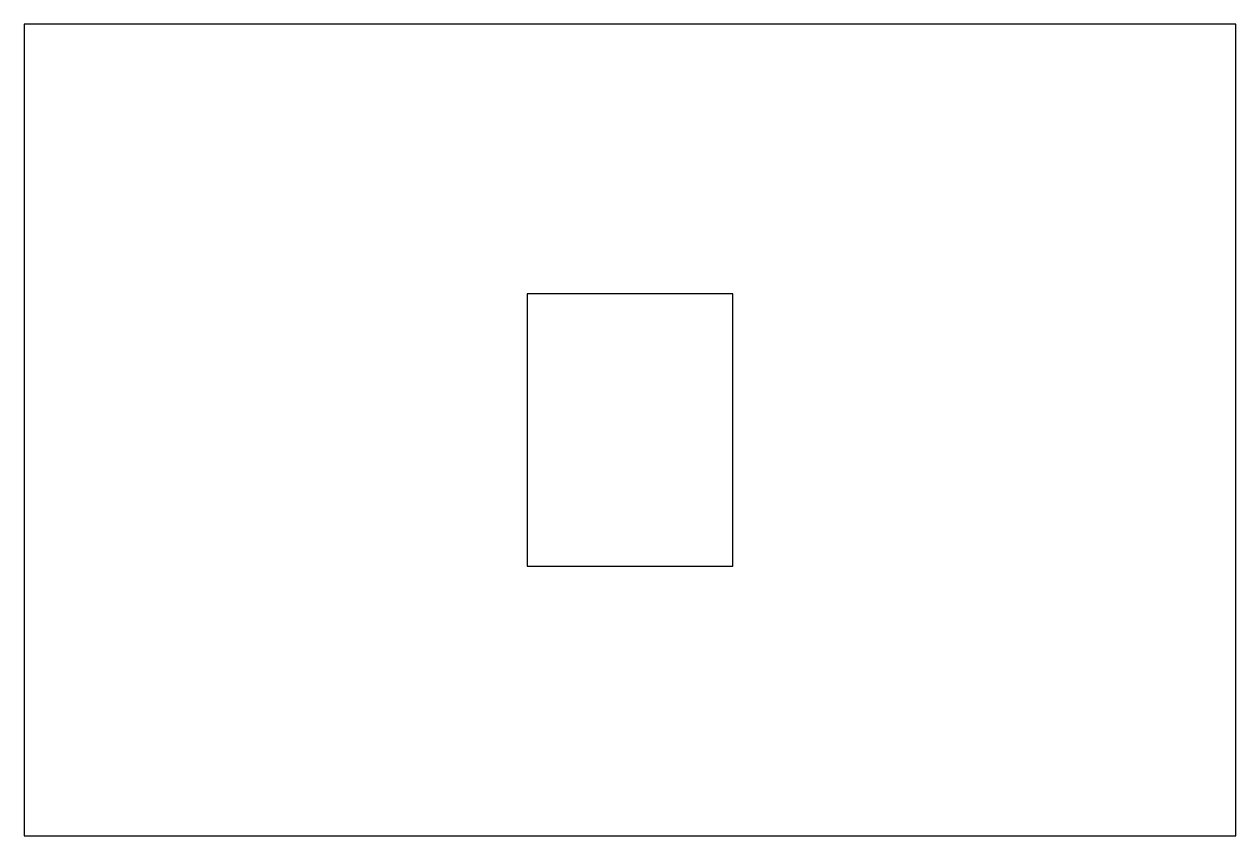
# Model space of a CAD drawing. Header units: millimetres. Extents: x 0 to 200, y 0 to 134.
import ezdxf

# ---------------------------------------------------------------- set-up
doc = ezdxf.new("R2010")
doc.units = ezdxf.units.MM
doc.layers.get('0').update_dxf_attribs({"linetype": 'CONTINUOUS'})

msp = doc.modelspace()

# ---------------------------------------------------------------- linework, layer by layer
for points in [[(0, 0), (200, 0), (200, 134), (0, 134), (0, 0)], [(83, 44.5), (117, 44.5), (117, 89.5), (83, 89.5), (83, 44.5)]]:
    msp.add_lwpolyline(points)

doc.saveas('drawing.dxf')
